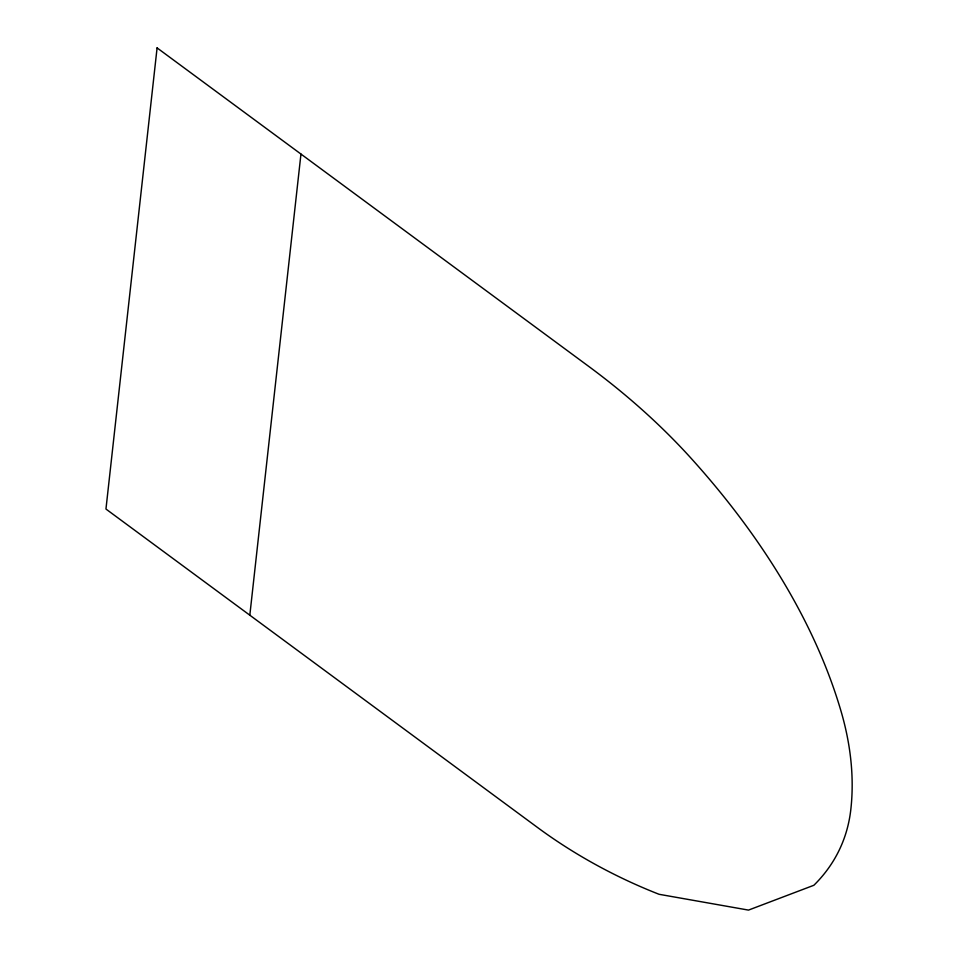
<?xml version="1.0" encoding="UTF-8"?>
<svg xmlns="http://www.w3.org/2000/svg" width="958" height="958" viewBox="0 0 958 958"><rect width="100%" height="100%" fill="white"/><g stroke="black" fill="none" stroke-linecap="round" stroke-linejoin="round"><path stroke-width="1.44" d="M249.822 615.192L300.956 154.058M157.088 47.9L105.955 509.045L537.558 827.508A330.091 200.485 25 0 0 659.08 894.293L748.497 910.1L813.869 885.276A330.091 200.485 25 0 0 850.848 809.247A516.973 313.996 25 0 0 840.92 710.824A780.998 474.366 25 0 0 692.047 459.337A516.973 313.996 25 0 0 588.679 366.363L157.088 47.9"/></g></svg>
